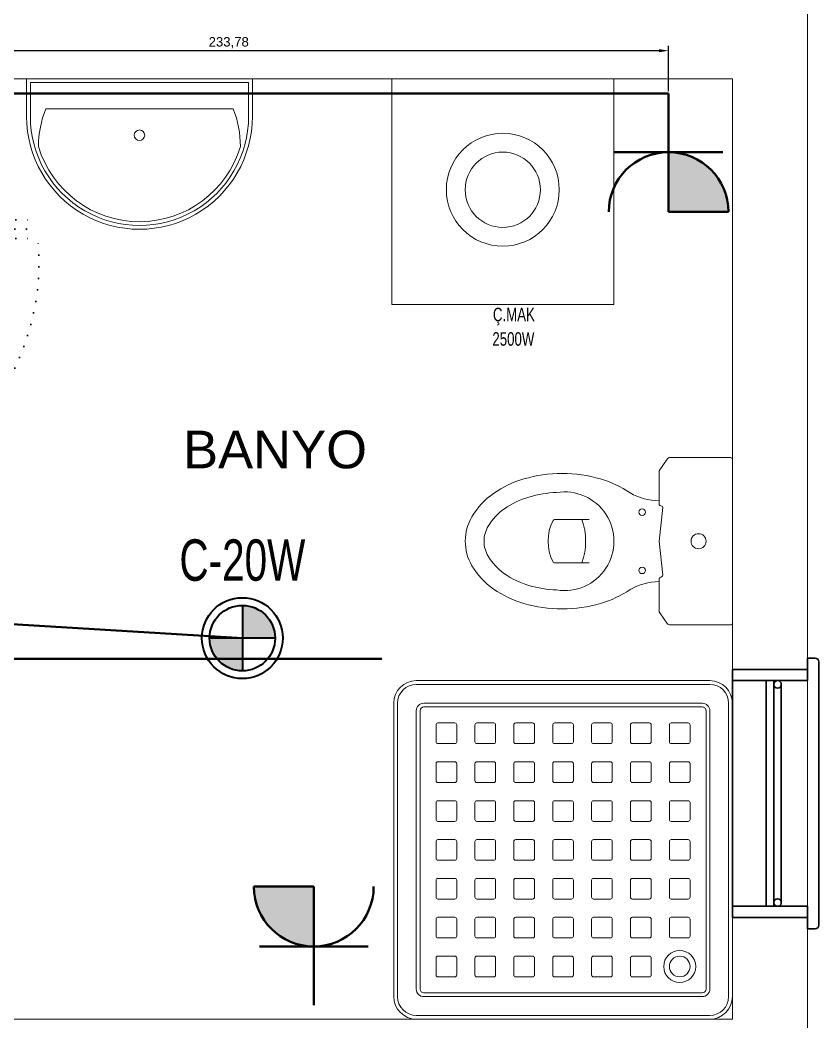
# Model space of a CAD drawing. Header units: millimetres. Extents: x -4521 to 20262, y 301 to 3092.
# Drawn here: x 2528.7 to 2741.1, y 828.7 to 1095.1 of the extents above; entities that cross this region are included whole.
import ezdxf
from ezdxf.enums import TextEntityAlignment as Align

# ---------------------------------------------------------------- set-up
doc = ezdxf.new("R2010")
doc.units = ezdxf.units.MM
for name, pattern in [('ACAD_ISO07W100', [3, 0, -3]), ('CONTINOUS', [0]), ('CONTINU', [0])]:
    doc.linetypes.add(name, pattern=pattern)
for name, color, linetype, lineweight in [('Aydınlatma', 4, 'CONTINOUS', 35), ('Aydınlatma Hattı', 1, 'Continuous', 40), ('Aydınlatma_', 3, 'Continuous', 40), ('Kapılar', 192, 'Continuous', 30), ('Mimari Plan', 70, 'Continuous', 20), ('Pencereler', 120, 'Continuous', 30), ('Priz', 6, 'CONTINOUS', 40), ('Priz Hattı', 2, 'Continuous', 40), ('Tefril Planı(Mutfak-Banyo)', 45, 'Continuous', 20), ('Yazılar(Oda Yazıları)', 4, 'Continuous', 30)]:
    doc.layers.add(name, color=color, linetype=linetype, lineweight=lineweight)
doc.styles.add('Grupcad', font='arial.ttf', dxfattribs={"width": 0.7})
doc.styles.add('Oda Yazıları', font='arial.ttf', dxfattribs={"height": 10})
doc.styles.get("Standard").update_dxf_attribs({"font": 'arial.ttf'})
doc.dimstyles.new('ISO-25', dxfattribs={"dimtxt": 2.5, "dimasz": 2.5, "dimexe": 1.25, "dimexo": 0.625, "dimtad": 1, "dimtxsty": 'Standard', "dimcen": 2.5, "dimadec": 0, "dimazin": 0, "dimtfac": 1, "dimtmove": 0, "dimatfit": 3, "dimfxl": 1, "dimarcsym": 0})

# ---------------------------------------------------------------- blocks, each defined once
blk = doc.blocks.new('pencere (küçük)')
for p, q in [((-36, 19.99999999999989), (-36, 21.99999999999989)), ((-35, 22.99999999999989), (35, 23.00000000000011)), ((36, 22.00000000000011), (36, 20.00000000000034)), ((-36, 19.99999999999989), (-33, 19.99999999999989)), ((-33, 19.99999999999989), (-30, 19.99999999999989)), ((-33, -1.13686837721616e-13), (-33, 19.99999999999989)), ((-30, 19.99999999999989), (-30, -1.13686837721616e-13)), ((36, 20.00000000000034), (30, 20.00000000000011)), ((30, 20.00000000000011), (30, 1.13686837721616e-13)), ((33, 20.00000000000011), (33, 1.13686837721616e-13)), ((-30, 10.99999999999989), (30, 10.99999999999989)), ((-29, 13.00000000000011), (29, 13.00000000000034)), ((-30, 8.999999999999886), (30, 8.999999999999886)), ((33, 1.13686837721616e-13), (-33, -1.13686837721616e-13))]:
    blk.add_line(p, q)
for centre in [(-29, 11.99999999999989), (29, 11.99999999999989)]:
    blk.add_circle(centre, 1)
for centre, start, end in [((-35, 21.99999999999989), 90, 180), ((35, 22.00000000000011), 0, 90)]:
    blk.add_arc(centre, 1, start, end)
blk = doc.blocks.new("80'lik kasalı balkon kapısı")
for p, q in [((-1.5, 75.5), (-19.49999999998545, 75.5)), ((-16.49999999998545, 75.5), (-19.49999999998545, 75.5)), ((-19.49999999998545, 75.5), (-19.49999999998545, 71)), ((1.5, 75.5), (-1.5, 75.5)), ((0, 71), (0, 72.5)), ((0, 72.5), (3, 72.5)), ((3.061479804600822, 73.00032784801442), (3.561479804600822, 73.00032784801442)), ((3.561479804600822, 73.00032784801442), (4.427505208383081, 72.50032784801442)), ((4.427505208383081, 72.50032784801442), (4.427505208383081, -1.552339792331622)), ((-19.49999999998545, 71), (0, 71)), ((-19.49999999998545, 0), (0, 0)), ((-19.49999999998545, -4.5), (-19.49999999998545, 0)), ((0, 0), (0, -1.5)), ((0, -1.5), (3, -1.5)), ((3, -1.5), (3, -3.052339792338898)), ((3.061479804600822, -2.052339792338898), (3.061479804600822, -1.427359584922669)), ((3.561479804600822, -2.052339792338898), (3.061479804600822, -2.052339792338898)), ((4.427505208383081, -1.552339792331622), (3.561479804600822, -2.052339792338898)), ((-16.49999999998545, -4.5), (-19.49999999998545, -4.5)), ((-16.49999999998545, -4.5), (-1.5, -4.5)), ((1.5, -4.5), (-1.5, -4.5)), ((1.5, -3.552339792338898), (1.5, -4.5)), ((2.5, -3.552339792338898), (1.5, -3.552339792338898)), ((3, -3.052339792338898), (2.5, -3.552339792338898))]:
    blk.add_line(p, q)
at = {"linetype": 'ACAD_ISO07W100'}
for p, q in [((4.427505208383081, 72.50032784801442), (75.42750520838308, 72.50032784801442)), ((7.427505208383081, 72.50032784801442), (7.427505208383081, 67.50032784801442)), ((72.42750520838308, 70.00032784801442), (7.427505208383081, 70.00032784801442)), ((4.427505208383081, 67.50032784801442), (75.42750520838308, 67.50032784801442))]:
    blk.add_line(p, q, dxfattribs=at)
for points in [[(-19.49999999998545, 75.5), (-19.49999999998545, 77.5), (-16.49999999998545, 77.5), (-16.49999999998545, 75.5)], [(1.5, 75.5), (1.5, 77.5), (-1.5, 77.5), (-1.5, 75.5)], [(3, 72.5), (3, 73.97742879731231), (2.5, 74.47742879731231), (1.5, 74.47742879731231), (1.5, 75.5)], [(3.061479804600822, 73.00032784801442), (3.060897681978531, 72.31527572010964), (0.06147980460082181, 72.31527572010964)], [(0.06147980460082181, 62.31527572011692), (0.06147980460082181, 72.31527572010964)], [(0.06147980460082181, 62.31527572011692), (2.061479804600822, 62.31527572011692)], [(2.061479804600822, 8.5), (2.061479804600822, 62.31527572011692)], [(0.06147980460082181, 10.5), (0.06147980460082181, 60.31527572011692)], [(0.06147980460082181, 1.500327848014422), (0.06147980460082181, 8.5)], [(0.06588575289060827, 8.5), (2.061479804600822, 8.5)], [(0.06120669367373921, -1.427359584922669), (0.06147980460082181, 1.500327848014422)], [(0.06120669367373921, -1.427359584922669), (3.061479804600822, -1.427359584922669)], [(-19.49999999998545, -4.5), (-19.49999999998545, -6.5), (-16.49999999998545, -6.5), (-16.49999999998545, -4.5)], [(1.5, -4.5), (1.5, -6.5), (-1.5, -6.5), (-1.5, -4.5)]]:
    blk.add_lwpolyline(points)
for points in [[(1.55000000000291, 74.97742879731231), (1.55000000000291, 78.97742879731231), (2.5, 78.97742879731231), (3, 78.47742879731231), (3, 75.47742879731231), (2.5, 74.97742879731231)], [(1.55000000000291, -3.977428797312314), (1.55000000000291, -7.977428797312314), (2.5, -7.977428797312314), (3, -7.477428797312314), (3, -4.477428797312314), (2.5, -3.977428797312314)]]:
    blk.add_lwpolyline(points, close=True)
blk.add_arc((10.91912915102148, 61.27050716566737), 64.80849672143934, 262.9813300023001, 5.516166233735929, dxfattribs=at)
blk = doc.blocks.new('duş teknesi2')
for points in [[(-44.99999999999272, -83.99999999999636), (-44.99999999999272, -5.999999999996362, -0.4142135623730951), (-38.99999999999272, 3.637978807091713e-12), (39.00000000000728, 3.637978807091713e-12, -0.4142135623730958), (45.00000000000728, -5.999999999996362), (45.00000000000728, -83.99999999999636, -0.4142135623730943), (39.00000000000728, -89.99999999999636), (-38.99999999999272, -89.99999999999636, -0.4142135623730951)], [(-45, -84), (-45, -6, -0.4142135623730951), (-39, 0), (39, 0, -0.4142135623730958), (45.00000000000728, -6), (45, -84, -0.4142135623730943), (39, -90), (-39, -90, -0.4142135623730951)], [(-43.99999999999272, -83.99999999999636), (-43.99999999999272, -5.999999999996362, -0.4142135623730807), (-38.99999999999272, -1), (39.00000000000728, -1, -0.4142135623730938), (44.00000000000728, -5.999999999996362), (44.00000000000728, -83.99999999999636, -0.414213562373082), (39.00000000000728, -88.99999999999636), (-38.99999999999272, -88.99999999999636, -0.4142135623730847)], [(-44, -84), (-43.99999999999272, -6, -0.4142135623730807), (-39, -1), (39, -1, -0.4142135623730938), (44, -6), (44, -84, -0.414213562373082), (39, -89), (-39, -89, -0.4142135623730847)], [(39.00000000000728, -7.999999999996362, 0.4142135623730956), (37.00000000000728, -5.999999999996362), (-36.99999999999272, -5.999999999996362, 0.4142135623730943), (-38.99999999999272, -7.999999999996362), (-38.99999999999272, -81.99999999999636, 0.414213562373096), (-36.99999999999272, -83.99999999999636), (37.00000000000728, -83.99999999999636, 0.414213562373094), (39.00000000000728, -81.99999999999636)], [(39, -8, 0.4142135623730956), (37.00000000000728, -6), (-37, -6, 0.4142135623730943), (-39, -8), (-39, -82, 0.414213562373096), (-37, -84), (37, -84, 0.414213562373094), (39, -82)], [(38.00000000000728, -7.999999999996362, 0.4142135623730951), (37.00000000000728, -6.999999999996362), (-36.99999999999272, -6.999999999996362, 0.4142135623731926), (-37.99999999999272, -7.999999999996362), (-37.99999999999272, -81.99999999999636, 0.4142135623730691), (-36.99999999999272, -82.99999999999636), (37.00000000000728, -82.99999999999636, 0.414213562373082), (38.00000000000728, -81.99999999999636)], [(38.00000000000728, -8, 0.4142135623730951), (37.00000000000728, -7), (-37, -7, 0.4142135623731926), (-38, -8), (-38, -82, 0.4142135623730691), (-37, -83), (37, -83, 0.414213562373082), (38, -82)], [(-33.74999999999272, -16.24999999999636), (-33.74999999999272, -11.74999999999636, -0.4142135623730734), (-33.24999999999272, -11.24999999999636), (-28.74999999999272, -11.24999999999636, -0.4142135623730951), (-28.24999999999272, -11.75), (-28.24999999999272, -16.24999999999636, -0.4142135623730963), (-28.74999999999272, -16.74999999999636), (-33.24999999999272, -16.74999999999636, -0.4142135623731065)], [(-33.74999999999272, -16.25), (-33.74999999999272, -11.75, -0.4142135623730734), (-33.24999999999272, -11.25), (-28.74999999999272, -11.25, -0.4142135623730951), (-28.24999999999272, -11.75), (-28.24999999999272, -16.25, -0.4142135623730963), (-28.74999999999272, -16.75), (-33.24999999999272, -16.75, -0.4142135623731065)], [(-23.41666666666424, -16.24999999999636), (-23.41666666665697, -11.74999999999636, -0.4142135623730734), (-22.91666666666424, -11.24999999999636), (-18.41666666666424, -11.24999999999636, -0.4142135623730951), (-17.91666666666424, -11.75), (-17.91666666666424, -16.24999999999636, -0.4142135623730963), (-18.41666666665697, -16.74999999999636), (-22.91666666666424, -16.74999999999636, -0.4142135623731065)], [(-23.41666666666424, -16.25), (-23.41666666666424, -11.75, -0.4142135623730734), (-22.91666666666424, -11.25), (-18.41666666666424, -11.25, -0.4142135623730951), (-17.91666666666424, -11.75), (-17.91666666666424, -16.25, -0.4142135623730963), (-18.41666666666424, -16.75), (-22.91666666666424, -16.75, -0.4142135623731065)], [(-13.08333333332848, -16.24999999999636), (-13.08333333332848, -11.74999999999636, -0.4142135623730734), (-12.58333333332848, -11.24999999999636), (-8.083333333328483, -11.24999999999636, -0.4142135623730951), (-7.583333333328483, -11.75), (-7.583333333328483, -16.24999999999636, -0.4142135623730963), (-8.083333333328483, -16.74999999999636), (-12.58333333332848, -16.74999999999636, -0.4142135623731065)], [(-13.08333333332848, -16.25), (-13.08333333332848, -11.75, -0.4142135623730734), (-12.58333333332848, -11.25), (-8.083333333328483, -11.25, -0.4142135623730951), (-7.583333333328483, -11.75), (-7.583333333328483, -16.25, -0.4142135623730963), (-8.083333333328483, -16.75), (-12.58333333332848, -16.75, -0.4142135623731065)], [(2.750000000007276, -16.24999999999636), (2.750000000007276, -11.74999999999636, 0.4142135623730734), (2.250000000007276, -11.24999999999636), (-2.249999999992724, -11.24999999999636, 0.4142135623730951), (-2.749999999992724, -11.75), (-2.749999999992724, -16.24999999999636, 0.4142135623730963), (-2.249999999992724, -16.74999999999636), (2.250000000007276, -16.74999999999636, 0.4142135623731065)], [(2.750000000007276, -16.25), (2.75, -11.75, 0.4142135623730734), (2.25, -11.25), (-2.25, -11.25, 0.4142135623730951), (-2.749999999992724, -11.75), (-2.75, -16.25, 0.4142135623730963), (-2.25, -16.75), (2.25, -16.75, 0.4142135623731065)], [(13.08333333333576, -16.24999999999636), (13.08333333333576, -11.74999999999636, 0.4142135623730734), (12.58333333333576, -11.24999999999636), (8.083333333335759, -11.24999999999636, 0.4142135623730951), (7.583333333335759, -11.75), (7.583333333335759, -16.24999999999636, 0.4142135623730963), (8.083333333335759, -16.74999999999636), (12.58333333333576, -16.74999999999636, 0.4142135623731065)], [(13.08333333333576, -16.25), (13.08333333333576, -11.75, 0.4142135623730734), (12.58333333333576, -11.25), (8.083333333335759, -11.25, 0.4142135623730951), (7.583333333335759, -11.75), (7.583333333335759, -16.25, 0.4142135623730963), (8.083333333335759, -16.75), (12.58333333333576, -16.75, 0.4142135623731065)], [(23.41666666667152, -16.24999999999636), (23.41666666667152, -11.74999999999636, 0.4142135623730734), (22.91666666667152, -11.24999999999636), (18.41666666667152, -11.24999999999636, 0.4142135623730951), (17.91666666667152, -11.75), (17.91666666667152, -16.24999999999636, 0.4142135623730963), (18.41666666667152, -16.74999999999636), (22.91666666667152, -16.74999999999636, 0.4142135623731065)], [(23.41666666667152, -16.25), (23.41666666667152, -11.75, 0.4142135623730734), (22.91666666667152, -11.25), (18.41666666667152, -11.25, 0.4142135623730951), (17.91666666667152, -11.75), (17.91666666667152, -16.25, 0.4142135623730963), (18.41666666667152, -16.75), (22.91666666667152, -16.75, 0.4142135623731065)], [(-33.74999999999272, -26.58333333333212), (-33.74999999999272, -22.08333333333212, -0.4142135623730734), (-33.24999999999272, -21.58333333333212), (-28.74999999999272, -21.58333333333212, -0.4142135623730951), (-28.24999999999272, -22.08333333333212), (-28.24999999999272, -26.58333333333212, -0.4142135623730963), (-28.74999999999272, -27.08333333333212), (-33.24999999999272, -27.08333333333212, -0.4142135623731065)], [(-33.74999999999272, -26.58333333333212), (-33.74999999999272, -22.08333333333212, -0.4142135623730734), (-33.24999999999272, -21.58333333333212), (-28.74999999999272, -21.58333333333212, -0.4142135623730951), (-28.24999999999272, -22.08333333333212), (-28.24999999999272, -26.58333333333212, -0.4142135623730963), (-28.74999999999272, -27.08333333333212), (-33.24999999999272, -27.08333333333212, -0.4142135623731065)], [(-23.41666666666424, -26.58333333333212), (-23.41666666665697, -22.08333333333212, -0.4142135623730734), (-22.91666666666424, -21.58333333333212), (-18.41666666666424, -21.58333333333212, -0.4142135623730951), (-17.91666666666424, -22.08333333333212), (-17.91666666666424, -26.58333333333212, -0.4142135623730963), (-18.41666666665697, -27.08333333333212), (-22.91666666666424, -27.08333333333212, -0.4142135623731065)], [(-23.41666666666424, -26.58333333333212), (-23.41666666666424, -22.08333333333212, -0.4142135623730734), (-22.91666666666424, -21.58333333333212), (-18.41666666666424, -21.58333333333212, -0.4142135623730951), (-17.91666666666424, -22.08333333333212), (-17.91666666666424, -26.58333333333212, -0.4142135623730963), (-18.41666666666424, -27.08333333333212), (-22.91666666666424, -27.08333333333212, -0.4142135623731065)], [(-13.08333333332848, -26.58333333333212), (-13.08333333332848, -22.08333333333212, -0.4142135623730734), (-12.58333333332848, -21.58333333333212), (-8.083333333328483, -21.58333333333212, -0.4142135623730951), (-7.583333333328483, -22.08333333333212), (-7.583333333328483, -26.58333333333212, -0.4142135623730963), (-8.083333333328483, -27.08333333333212), (-12.58333333332848, -27.08333333333212, -0.4142135623731065)], [(-13.08333333332848, -26.58333333333212), (-13.08333333332848, -22.08333333333212, -0.4142135623730734), (-12.58333333332848, -21.58333333333212), (-8.083333333328483, -21.58333333333212, -0.4142135623730951), (-7.583333333328483, -22.08333333333212), (-7.583333333328483, -26.58333333333212, -0.4142135623730963), (-8.083333333328483, -27.08333333333212), (-12.58333333332848, -27.08333333333212, -0.4142135623731065)], [(2.750000000007276, -26.58333333333212), (2.750000000007276, -22.08333333333212, 0.4142135623730734), (2.250000000007276, -21.58333333333212), (-2.249999999992724, -21.58333333333212, 0.4142135623730951), (-2.749999999992724, -22.08333333333212), (-2.749999999992724, -26.58333333333212, 0.4142135623730963), (-2.249999999992724, -27.08333333333212), (2.250000000007276, -27.08333333333212, 0.4142135623731065)], [(2.750000000007276, -26.58333333333212), (2.75, -22.08333333333212, 0.4142135623730734), (2.25, -21.58333333333212), (-2.25, -21.58333333333212, 0.4142135623730951), (-2.749999999992724, -22.08333333333212), (-2.75, -26.58333333333212, 0.4142135623730963), (-2.25, -27.08333333333212), (2.25, -27.08333333333212, 0.4142135623731065)], [(13.08333333333576, -26.58333333333212), (13.08333333333576, -22.08333333333212, 0.4142135623730734), (12.58333333333576, -21.58333333333212), (8.083333333335759, -21.58333333333212, 0.4142135623730951), (7.583333333335759, -22.08333333333212), (7.583333333335759, -26.58333333333212, 0.4142135623730963), (8.083333333335759, -27.08333333333212), (12.58333333333576, -27.08333333333212, 0.4142135623731065)], [(13.08333333333576, -26.58333333333212), (13.08333333333576, -22.08333333333212, 0.4142135623730734), (12.58333333333576, -21.58333333333212), (8.083333333335759, -21.58333333333212, 0.4142135623730951), (7.583333333335759, -22.08333333333212), (7.583333333335759, -26.58333333333212, 0.4142135623730963), (8.083333333335759, -27.08333333333212), (12.58333333333576, -27.08333333333212, 0.4142135623731065)], [(23.41666666667152, -26.58333333333212), (23.41666666667152, -22.08333333333212, 0.4142135623730734), (22.91666666667152, -21.58333333333212), (18.41666666667152, -21.58333333333212, 0.4142135623730951), (17.91666666667152, -22.08333333333212), (17.91666666667152, -26.58333333333212, 0.4142135623730963), (18.41666666667152, -27.08333333333212), (22.91666666667152, -27.08333333333212, 0.4142135623731065)], [(23.41666666667152, -26.58333333333212), (23.41666666667152, -22.08333333333212, 0.4142135623730734), (22.91666666667152, -21.58333333333212), (18.41666666667152, -21.58333333333212, 0.4142135623730951), (17.91666666667152, -22.08333333333212), (17.91666666667152, -26.58333333333212, 0.4142135623730963), (18.41666666667152, -27.08333333333212), (22.91666666667152, -27.08333333333212, 0.4142135623731065)], [(33.75, -26.58333333333212), (33.75, -22.08333333333212, 0.4142135623730734), (33.25, -21.58333333333212), (28.75000000000728, -21.58333333333212, 0.4142135623730951), (28.25000000000728, -22.08333333333212), (28.25, -26.58333333333212, 0.4142135623730963), (28.75000000000728, -27.08333333333212), (33.25000000000728, -27.08333333333212, 0.4142135623731065)], [(33.75, -26.58333333333212), (33.75, -22.08333333333212, 0.4142135623730734), (33.25, -21.58333333333212), (28.75, -21.58333333333212, 0.4142135623730951), (28.25, -22.08333333333212), (28.25, -26.58333333333212, 0.4142135623730963), (28.75, -27.08333333333212), (33.25, -27.08333333333212, 0.4142135623731065)], [(-33.74999999999272, -36.91666666666424), (-33.74999999999272, -32.41666666666424, -0.4142135623730734), (-33.24999999999272, -31.91666666666424), (-28.74999999999272, -31.91666666666424, -0.4142135623730951), (-28.24999999999272, -32.41666666666424), (-28.24999999999272, -36.91666666666424, -0.4142135623730963), (-28.74999999999272, -37.41666666666424), (-33.24999999999272, -37.41666666666424, -0.4142135623731065)], [(-33.74999999999272, -36.91666666666788), (-33.74999999999272, -32.41666666666788, -0.4142135623730734), (-33.24999999999272, -31.91666666666788), (-28.74999999999272, -31.91666666666788, -0.4142135623730951), (-28.24999999999272, -32.41666666666788), (-28.24999999999272, -36.91666666666788, -0.4142135623730963), (-28.74999999999272, -37.41666666666788), (-33.24999999999272, -37.41666666666788, -0.4142135623731065)], [(-23.41666666666424, -36.91666666666424), (-23.41666666666424, -32.41666666666424, -0.4142135623730734), (-22.91666666666424, -31.91666666666424), (-18.41666666666424, -31.91666666666424, -0.4142135623730951), (-17.91666666666424, -32.41666666666424), (-17.91666666666424, -36.91666666666424, -0.4142135623730963), (-18.41666666665697, -37.41666666666424), (-22.91666666666424, -37.41666666666424, -0.4142135623731065)], [(-23.41666666666424, -36.91666666666788), (-23.41666666666424, -32.41666666666788, -0.4142135623730734), (-22.91666666666424, -31.91666666666788), (-18.41666666666424, -31.91666666666788, -0.4142135623730951), (-17.91666666666424, -32.41666666666788), (-17.91666666666424, -36.91666666666788, -0.4142135623730963), (-18.41666666666424, -37.41666666666788), (-22.91666666666424, -37.41666666666788, -0.4142135623731065)], [(-13.08333333332848, -36.91666666666424), (-13.08333333332848, -32.41666666666424, -0.4142135623730734), (-12.58333333332848, -31.91666666666424), (-8.083333333328483, -31.91666666666424, -0.4142135623730951), (-7.583333333328483, -32.41666666666424), (-7.583333333328483, -36.91666666666424, -0.4142135623730963), (-8.083333333328483, -37.41666666666424), (-12.58333333332848, -37.41666666666424, -0.4142135623731065)], [(-13.08333333332848, -36.91666666666788), (-13.08333333332848, -32.41666666666788, -0.4142135623730734), (-12.58333333332848, -31.91666666666788), (-8.083333333328483, -31.91666666666788, -0.4142135623730951), (-7.583333333328483, -32.41666666666788), (-7.583333333328483, -36.91666666666788, -0.4142135623730963), (-8.083333333328483, -37.41666666666788), (-12.58333333332848, -37.41666666666788, -0.4142135623731065)], [(2.750000000007276, -36.91666666666424), (2.750000000007276, -32.41666666666424, 0.4142135623730734), (2.250000000007276, -31.91666666666424), (-2.249999999992724, -31.91666666666424, 0.4142135623730951), (-2.749999999992724, -32.41666666666424), (-2.749999999992724, -36.91666666666424, 0.4142135623730963), (-2.249999999992724, -37.41666666666424), (2.250000000007276, -37.41666666666424, 0.4142135623731065)], [(2.750000000007276, -36.91666666666788), (2.75, -32.41666666666788, 0.4142135623730734), (2.25, -31.91666666666788), (-2.25, -31.91666666666788, 0.4142135623730951), (-2.749999999992724, -32.41666666666788), (-2.75, -36.91666666666788, 0.4142135623730963), (-2.25, -37.41666666666788), (2.25, -37.41666666666788, 0.4142135623731065)], [(13.08333333333576, -36.91666666666424), (13.08333333333576, -32.41666666666424, 0.4142135623730734), (12.58333333333576, -31.91666666666424), (8.083333333335759, -31.91666666666424, 0.4142135623730951), (7.583333333335759, -32.41666666666424), (7.583333333335759, -36.91666666666424, 0.4142135623730963), (8.083333333335759, -37.41666666666424), (12.58333333333576, -37.41666666666424, 0.4142135623731065)], [(13.08333333333576, -36.91666666666788), (13.08333333333576, -32.41666666666788, 0.4142135623730734), (12.58333333333576, -31.91666666666788), (8.083333333335759, -31.91666666666788, 0.4142135623730951), (7.583333333335759, -32.41666666666788), (7.583333333335759, -36.91666666666788, 0.4142135623730963), (8.083333333335759, -37.41666666666788), (12.58333333333576, -37.41666666666788, 0.4142135623731065)], [(23.41666666667152, -36.91666666666424), (23.41666666667152, -32.41666666666424, 0.4142135623730734), (22.91666666667152, -31.91666666666424), (18.41666666667152, -31.91666666666424, 0.4142135623730951), (17.91666666667152, -32.41666666666424), (17.91666666667152, -36.91666666666424, 0.4142135623730963), (18.41666666667152, -37.41666666666424), (22.91666666667152, -37.41666666666424, 0.4142135623731065)], [(23.41666666667152, -36.91666666666788), (23.41666666667152, -32.41666666666788, 0.4142135623730734), (22.91666666667152, -31.91666666666788), (18.41666666667152, -31.91666666666788, 0.4142135623730951), (17.91666666667152, -32.41666666666788), (17.91666666667152, -36.91666666666788, 0.4142135623730963), (18.41666666667152, -37.41666666666788), (22.91666666667152, -37.41666666666788, 0.4142135623731065)], [(33.75000000000728, -36.91666666666424), (33.75, -32.41666666666424, 0.4142135623730734), (33.25, -31.91666666666424), (28.75000000000728, -31.91666666666424, 0.4142135623730951), (28.25000000000728, -32.41666666666424), (28.25, -36.91666666666424, 0.4142135623730963), (28.75000000000728, -37.41666666666424), (33.25000000000728, -37.41666666666424, 0.4142135623731065)], [(33.75, -36.91666666666788), (33.75, -32.41666666666788, 0.4142135623730734), (33.25, -31.91666666666788), (28.75, -31.91666666666788, 0.4142135623730951), (28.25, -32.41666666666788), (28.25, -36.91666666666788, 0.4142135623730963), (28.75, -37.41666666666788), (33.25, -37.41666666666788, 0.4142135623731065)], [(-33.74999999999272, -47.24999999999636), (-33.74999999999272, -42.74999999999636, -0.4142135623730734), (-33.24999999999272, -42.24999999999636), (-28.74999999999272, -42.24999999999636, -0.4142135623730951), (-28.24999999999272, -42.74999999999636), (-28.24999999999272, -47.24999999999636, -0.4142135623730963), (-28.74999999999272, -47.74999999999636), (-33.24999999999272, -47.74999999999636, -0.4142135623731065)], [(-33.74999999999272, -47.25), (-33.74999999999272, -42.75, -0.4142135623730734), (-33.24999999999272, -42.25), (-28.74999999999272, -42.25, -0.4142135623730951), (-28.24999999999272, -42.75), (-28.24999999999272, -47.25, -0.4142135623730963), (-28.74999999999272, -47.75), (-33.24999999999272, -47.75, -0.4142135623731065)], [(-23.41666666666424, -47.24999999999636), (-23.41666666666424, -42.74999999999636, -0.4142135623730734), (-22.91666666666424, -42.24999999999636), (-18.41666666666424, -42.24999999999636, -0.4142135623730951), (-17.91666666666424, -42.74999999999636), (-17.91666666666424, -47.24999999999636, -0.4142135623730963), (-18.41666666665697, -47.74999999999636), (-22.91666666666424, -47.74999999999636, -0.4142135623731065)], [(-23.41666666666424, -47.25), (-23.41666666666424, -42.75, -0.4142135623730734), (-22.91666666666424, -42.25), (-18.41666666666424, -42.25, -0.4142135623730951), (-17.91666666666424, -42.75), (-17.91666666666424, -47.25, -0.4142135623730963), (-18.41666666666424, -47.75), (-22.91666666666424, -47.75, -0.4142135623731065)], [(-13.08333333332848, -47.24999999999636), (-13.08333333332848, -42.74999999999636, -0.4142135623730734), (-12.58333333332848, -42.24999999999636), (-8.083333333328483, -42.24999999999636, -0.4142135623730951), (-7.583333333328483, -42.74999999999636), (-7.583333333328483, -47.24999999999636, -0.4142135623730963), (-8.083333333328483, -47.74999999999636), (-12.58333333332848, -47.74999999999636, -0.4142135623731065)], [(-13.08333333332848, -47.25), (-13.08333333332848, -42.75, -0.4142135623730734), (-12.58333333332848, -42.25), (-8.083333333328483, -42.25, -0.4142135623730951), (-7.583333333328483, -42.75), (-7.583333333328483, -47.25, -0.4142135623730963), (-8.083333333328483, -47.75), (-12.58333333332848, -47.75, -0.4142135623731065)], [(2.750000000007276, -47.24999999999636), (2.750000000007276, -42.74999999999636, 0.4142135623730734), (2.250000000007276, -42.24999999999636), (-2.249999999992724, -42.24999999999636, 0.4142135623730951), (-2.749999999992724, -42.74999999999636), (-2.749999999992724, -47.24999999999636, 0.4142135623730963), (-2.249999999992724, -47.74999999999636), (2.250000000007276, -47.74999999999636, 0.4142135623731065)], [(2.750000000007276, -47.25), (2.75, -42.75, 0.4142135623730734), (2.25, -42.25), (-2.25, -42.25, 0.4142135623730951), (-2.749999999992724, -42.75), (-2.75, -47.25, 0.4142135623730963), (-2.25, -47.75), (2.25, -47.75, 0.4142135623731065)], [(13.08333333333576, -47.24999999999636), (13.08333333333576, -42.74999999999636, 0.4142135623730734), (12.58333333333576, -42.24999999999636), (8.083333333335759, -42.24999999999636, 0.4142135623730951), (7.583333333335759, -42.74999999999636), (7.583333333335759, -47.24999999999636, 0.4142135623730963), (8.083333333335759, -47.74999999999636), (12.58333333333576, -47.74999999999636, 0.4142135623731065)], [(13.08333333333576, -47.25), (13.08333333333576, -42.75, 0.4142135623730734), (12.58333333333576, -42.25), (8.083333333335759, -42.25, 0.4142135623730951), (7.583333333335759, -42.75), (7.583333333335759, -47.25, 0.4142135623730963), (8.083333333335759, -47.75), (12.58333333333576, -47.75, 0.4142135623731065)], [(23.41666666667152, -47.24999999999636), (23.41666666667152, -42.74999999999636, 0.4142135623730734), (22.91666666667152, -42.24999999999636), (18.41666666667152, -42.24999999999636, 0.4142135623730951), (17.91666666667152, -42.74999999999636), (17.91666666667152, -47.24999999999636, 0.4142135623730963), (18.41666666667152, -47.74999999999636), (22.91666666667152, -47.74999999999636, 0.4142135623731065)], [(23.41666666667152, -47.25), (23.41666666667152, -42.75, 0.4142135623730734), (22.91666666667152, -42.25), (18.41666666667152, -42.25, 0.4142135623730951), (17.91666666667152, -42.75), (17.91666666667152, -47.25, 0.4142135623730963), (18.41666666667152, -47.75), (22.91666666667152, -47.75, 0.4142135623731065)], [(33.75000000000728, -47.24999999999636), (33.75, -42.74999999999636, 0.4142135623730734), (33.25, -42.24999999999636), (28.75000000000728, -42.24999999999636, 0.4142135623730951), (28.25000000000728, -42.74999999999636), (28.25, -47.24999999999636, 0.4142135623730963), (28.75000000000728, -47.74999999999636), (33.25000000000728, -47.74999999999636, 0.4142135623731065)], [(33.75, -47.25), (33.75, -42.75, 0.4142135623730734), (33.25, -42.25), (28.75, -42.25, 0.4142135623730951), (28.25, -42.75), (28.25, -47.25, 0.4142135623730963), (28.75, -47.75), (33.25, -47.75, 0.4142135623731065)], [(-33.74999999999272, -57.58333333333212), (-33.74999999999272, -53.08333333333212, -0.4142135623730734), (-33.24999999999272, -52.58333333333212), (-28.74999999999272, -52.58333333333212, -0.4142135623730951), (-28.24999999999272, -53.08333333333212), (-28.24999999999272, -57.58333333333212, -0.4142135623730963), (-28.74999999999272, -58.08333333333212), (-33.24999999999272, -58.08333333333212, -0.4142135623731065)], [(-33.74999999999272, -57.58333333333212), (-33.74999999999272, -53.08333333333212, -0.4142135623730734), (-33.24999999999272, -52.58333333333212), (-28.74999999999272, -52.58333333333212, -0.4142135623730951), (-28.24999999999272, -53.08333333333212), (-28.24999999999272, -57.58333333333212, -0.4142135623730963), (-28.74999999999272, -58.08333333333212), (-33.24999999999272, -58.08333333333212, -0.4142135623731065)], [(-23.41666666666424, -57.58333333333212), (-23.41666666666424, -53.08333333333212, -0.4142135623730734), (-22.91666666666424, -52.58333333333212), (-18.41666666666424, -52.58333333333212, -0.4142135623730951), (-17.91666666666424, -53.08333333333212), (-17.91666666666424, -57.58333333333212, -0.4142135623730963), (-18.41666666665697, -58.08333333333212), (-22.91666666666424, -58.08333333333212, -0.4142135623731065)], [(-23.41666666666424, -57.58333333333212), (-23.41666666666424, -53.08333333333212, -0.4142135623730734), (-22.91666666666424, -52.58333333333212), (-18.41666666666424, -52.58333333333212, -0.4142135623730951), (-17.91666666666424, -53.08333333333212), (-17.91666666666424, -57.58333333333212, -0.4142135623730963), (-18.41666666666424, -58.08333333333212), (-22.91666666666424, -58.08333333333212, -0.4142135623731065)], [(-13.08333333332848, -57.58333333333212), (-13.08333333332848, -53.08333333333212, -0.4142135623730734), (-12.58333333332848, -52.58333333333212), (-8.083333333328483, -52.58333333333212, -0.4142135623730951), (-7.583333333328483, -53.08333333333212), (-7.583333333328483, -57.58333333333212, -0.4142135623730963), (-8.083333333328483, -58.08333333333212), (-12.58333333332848, -58.08333333333212, -0.4142135623731065)], [(-13.08333333332848, -57.58333333333212), (-13.08333333332848, -53.08333333333212, -0.4142135623730734), (-12.58333333332848, -52.58333333333212), (-8.083333333328483, -52.58333333333212, -0.4142135623730951), (-7.583333333328483, -53.08333333333212), (-7.583333333328483, -57.58333333333212, -0.4142135623730963), (-8.083333333328483, -58.08333333333212), (-12.58333333332848, -58.08333333333212, -0.4142135623731065)], [(2.750000000007276, -53.08333333333212), (2.750000000007276, -57.58333333333212, -0.4142135623730734), (2.250000000007276, -58.08333333333212), (-2.249999999992724, -58.08333333333212, -0.4142135623730951), (-2.749999999992724, -57.58333333333212), (-2.749999999992724, -53.08333333333212, -0.4142135623730963), (-2.249999999992724, -52.58333333333212), (2.250000000007276, -52.58333333333212, -0.4142135623731065)], [(2.750000000007276, -53.08333333333212), (2.75, -57.58333333333212, -0.4142135623730734), (2.25, -58.08333333333212), (-2.25, -58.08333333333212, -0.4142135623730951), (-2.749999999992724, -57.58333333333212), (-2.75, -53.08333333333212, -0.4142135623730963), (-2.25, -52.58333333333212), (2.25, -52.58333333333212, -0.4142135623731065)], [(13.08333333333576, -57.58333333333212), (13.08333333333576, -53.08333333333212, 0.4142135623730734), (12.58333333333576, -52.58333333333212), (8.083333333335759, -52.58333333333212, 0.4142135623730951), (7.583333333335759, -53.08333333333212), (7.583333333335759, -57.58333333333212, 0.4142135623730963), (8.083333333335759, -58.08333333333212), (12.58333333333576, -58.08333333333212, 0.4142135623731065)], [(13.08333333333576, -57.58333333333212), (13.08333333333576, -53.08333333333212, 0.4142135623730734), (12.58333333333576, -52.58333333333212), (8.083333333335759, -52.58333333333212, 0.4142135623730951), (7.583333333335759, -53.08333333333212), (7.583333333335759, -57.58333333333212, 0.4142135623730963), (8.083333333335759, -58.08333333333212), (12.58333333333576, -58.08333333333212, 0.4142135623731065)], [(23.41666666667152, -57.58333333333212), (23.41666666667152, -53.08333333333212, 0.4142135623730734), (22.91666666667152, -52.58333333333212), (18.41666666667152, -52.58333333333212, 0.4142135623730951), (17.91666666667152, -53.08333333333212), (17.91666666667152, -57.58333333333212, 0.4142135623730963), (18.41666666667152, -58.08333333333212), (22.91666666667152, -58.08333333333212, 0.4142135623731065)], [(23.41666666667152, -57.58333333333212), (23.41666666667152, -53.08333333333212, 0.4142135623730734), (22.91666666667152, -52.58333333333212), (18.41666666667152, -52.58333333333212, 0.4142135623730951), (17.91666666667152, -53.08333333333212), (17.91666666667152, -57.58333333333212, 0.4142135623730963), (18.41666666667152, -58.08333333333212), (22.91666666667152, -58.08333333333212, 0.4142135623731065)], [(33.75000000000728, -57.58333333333212), (33.75, -53.08333333333212, 0.4142135623730734), (33.25, -52.58333333333212), (28.75000000000728, -52.58333333333212, 0.4142135623730951), (28.25000000000728, -53.08333333333212), (28.25, -57.58333333333212, 0.4142135623730963), (28.75000000000728, -58.08333333333212), (33.25000000000728, -58.08333333333212, 0.4142135623731065)], [(33.75, -57.58333333333212), (33.75, -53.08333333333212, 0.4142135623730734), (33.25, -52.58333333333212), (28.75, -52.58333333333212, 0.4142135623730951), (28.25, -53.08333333333212), (28.25, -57.58333333333212, 0.4142135623730963), (28.75, -58.08333333333212), (33.25, -58.08333333333212, 0.4142135623731065)], [(-33.74999999999272, -67.91666666666424), (-33.74999999999272, -63.41666666666424, -0.4142135623730734), (-33.24999999999272, -62.91666666666424), (-28.74999999999272, -62.91666666666424, -0.4142135623730951), (-28.24999999999272, -63.41666666666424), (-28.24999999999272, -67.91666666666424, -0.4142135623730963), (-28.74999999999272, -68.41666666666424), (-33.24999999999272, -68.41666666666424, -0.4142135623731065)], [(-33.74999999999272, -67.91666666666788), (-33.74999999999272, -63.41666666666788, -0.4142135623730734), (-33.24999999999272, -62.91666666666788), (-28.74999999999272, -62.91666666666788, -0.4142135623730951), (-28.24999999999272, -63.41666666666788), (-28.24999999999272, -67.91666666666788, -0.4142135623730963), (-28.74999999999272, -68.41666666666788), (-33.24999999999272, -68.41666666666788, -0.4142135623731065)], [(-23.41666666666424, -67.91666666666424), (-23.41666666666424, -63.41666666666424, -0.4142135623730734), (-22.91666666666424, -62.91666666666424), (-18.41666666666424, -62.91666666666424, -0.4142135623730951), (-17.91666666666424, -63.41666666666424), (-17.91666666666424, -67.91666666666424, -0.4142135623730963), (-18.41666666665697, -68.41666666666424), (-22.91666666666424, -68.41666666666424, -0.4142135623731065)], [(-23.41666666666424, -67.91666666666788), (-23.41666666666424, -63.41666666666788, -0.4142135623730734), (-22.91666666666424, -62.91666666666788), (-18.41666666666424, -62.91666666666788, -0.4142135623730951), (-17.91666666666424, -63.41666666666788), (-17.91666666666424, -67.91666666666788, -0.4142135623730963), (-18.41666666666424, -68.41666666666788), (-22.91666666666424, -68.41666666666788, -0.4142135623731065)], [(-13.08333333332848, -67.91666666666424), (-13.08333333332848, -63.41666666666424, -0.4142135623730734), (-12.58333333332848, -62.91666666666424), (-8.083333333328483, -62.91666666666424, -0.4142135623730951), (-7.583333333328483, -63.41666666666424), (-7.583333333328483, -67.91666666666424, -0.4142135623730963), (-8.083333333328483, -68.41666666666424), (-12.58333333332848, -68.41666666666424, -0.4142135623731065)], [(-13.08333333332848, -67.91666666666788), (-13.08333333332848, -63.41666666666788, -0.4142135623730734), (-12.58333333332848, -62.91666666666788), (-8.083333333328483, -62.91666666666788, -0.4142135623730951), (-7.583333333328483, -63.41666666666788), (-7.583333333328483, -67.91666666666788, -0.4142135623730963), (-8.083333333328483, -68.41666666666788), (-12.58333333332848, -68.41666666666788, -0.4142135623731065)], [(2.750000000007276, -63.41666666666424), (2.750000000007276, -67.91666666666424, -0.4142135623730734), (2.250000000007276, -68.41666666666424), (-2.249999999992724, -68.41666666666424, -0.4142135623730951), (-2.749999999992724, -67.91666666666424), (-2.749999999992724, -63.41666666666424, -0.4142135623730963), (-2.249999999992724, -62.91666666666424), (2.250000000007276, -62.91666666666424, -0.4142135623731065)], [(2.750000000007276, -63.41666666666788), (2.75, -67.91666666666788, -0.4142135623730734), (2.25, -68.41666666666788), (-2.25, -68.41666666666788, -0.4142135623730951), (-2.749999999992724, -67.91666666666788), (-2.75, -63.41666666666788, -0.4142135623730963), (-2.25, -62.91666666666788), (2.25, -62.91666666666788, -0.4142135623731065)], [(13.08333333333576, -67.91666666666424), (13.08333333333576, -63.41666666666424, 0.4142135623730734), (12.58333333333576, -62.91666666666424), (8.083333333335759, -62.91666666666424, 0.4142135623730951), (7.583333333335759, -63.41666666666424), (7.583333333335759, -67.91666666666424, 0.4142135623730963), (8.083333333335759, -68.41666666666424), (12.58333333333576, -68.41666666666424, 0.4142135623731065)], [(13.08333333333576, -67.91666666666788), (13.08333333333576, -63.41666666666788, 0.4142135623730734), (12.58333333333576, -62.91666666666788), (8.083333333335759, -62.91666666666788, 0.4142135623730951), (7.583333333335759, -63.41666666666788), (7.583333333335759, -67.91666666666788, 0.4142135623730963), (8.083333333335759, -68.41666666666788), (12.58333333333576, -68.41666666666788, 0.4142135623731065)], [(23.41666666667152, -67.91666666666424), (23.41666666667152, -63.41666666666424, 0.4142135623730734), (22.91666666667152, -62.91666666666424), (18.41666666667152, -62.91666666666424, 0.4142135623730951), (17.91666666667152, -63.41666666666424), (17.91666666667152, -67.91666666666424, 0.4142135623730963), (18.41666666667152, -68.41666666666424), (22.91666666667152, -68.41666666666424, 0.4142135623731065)], [(23.41666666667152, -67.91666666666788), (23.41666666667152, -63.41666666666788, 0.4142135623730734), (22.91666666667152, -62.91666666666788), (18.41666666667152, -62.91666666666788, 0.4142135623730951), (17.91666666667152, -63.41666666666788), (17.91666666667152, -67.91666666666788, 0.4142135623730963), (18.41666666667152, -68.41666666666788), (22.91666666667152, -68.41666666666788, 0.4142135623731065)], [(33.75000000000728, -67.91666666666424), (33.75, -63.41666666666424, 0.4142135623730734), (33.25, -62.91666666666424), (28.75000000000728, -62.91666666666424, 0.4142135623730951), (28.25000000000728, -63.41666666666424), (28.25, -67.91666666666424, 0.4142135623730963), (28.75000000000728, -68.41666666666424), (33.25000000000728, -68.41666666666424, 0.4142135623731065)], [(33.75, -67.91666666666788), (33.75, -63.41666666666788, 0.4142135623730734), (33.25, -62.91666666666788), (28.75, -62.91666666666788, 0.4142135623730951), (28.25, -63.41666666666788), (28.25, -67.91666666666788, 0.4142135623730963), (28.75, -68.41666666666788), (33.25, -68.41666666666788, 0.4142135623731065)], [(-33.74999999999272, -78.24999999999636), (-33.74999999999272, -73.74999999999636, -0.4142135623730734), (-33.24999999999272, -73.24999999999636), (-28.74999999999272, -73.24999999999636, -0.4142135623730951), (-28.24999999999272, -73.74999999999636), (-28.24999999999272, -78.24999999999636, -0.4142135623730963), (-28.74999999999272, -78.74999999999636), (-33.24999999999272, -78.74999999999636, -0.4142135623731065)], [(-33.74999999999272, -78.25), (-33.74999999999272, -73.75, -0.4142135623730734), (-33.24999999999272, -73.25), (-28.74999999999272, -73.25, -0.4142135623730951), (-28.24999999999272, -73.75), (-28.24999999999272, -78.25, -0.4142135623730963), (-28.74999999999272, -78.75), (-33.24999999999272, -78.75, -0.4142135623731065)], [(-23.41666666666424, -78.24999999999636), (-23.41666666666424, -73.74999999999636, -0.4142135623730734), (-22.91666666666424, -73.24999999999636), (-18.41666666666424, -73.24999999999636, -0.4142135623730951), (-17.91666666666424, -73.74999999999636), (-17.91666666666424, -78.24999999999636, -0.4142135623730963), (-18.41666666665697, -78.74999999999636), (-22.91666666666424, -78.74999999999636, -0.4142135623731065)], [(-23.41666666666424, -78.25), (-23.41666666666424, -73.75, -0.4142135623730734), (-22.91666666666424, -73.25), (-18.41666666666424, -73.25, -0.4142135623730951), (-17.91666666666424, -73.75), (-17.91666666666424, -78.25, -0.4142135623730963), (-18.41666666666424, -78.75), (-22.91666666666424, -78.75, -0.4142135623731065)], [(-13.08333333332848, -78.24999999999636), (-13.08333333332848, -73.74999999999636, -0.4142135623730734), (-12.58333333332848, -73.24999999999636), (-8.083333333328483, -73.24999999999636, -0.4142135623730951), (-7.583333333328483, -73.74999999999636), (-7.583333333328483, -78.24999999999636, -0.4142135623730963), (-8.083333333328483, -78.74999999999636), (-12.58333333332848, -78.74999999999636, -0.4142135623731065)], [(-13.08333333332848, -78.25), (-13.08333333332848, -73.75, -0.4142135623730734), (-12.58333333332848, -73.25), (-8.083333333328483, -73.25, -0.4142135623730951), (-7.583333333328483, -73.75), (-7.583333333328483, -78.25, -0.4142135623730963), (-8.083333333328483, -78.75), (-12.58333333332848, -78.75, -0.4142135623731065)], [(2.750000000007276, -73.74999999999636), (2.750000000007276, -78.24999999999636, -0.4142135623730734), (2.250000000007276, -78.74999999999636), (-2.249999999992724, -78.74999999999636, -0.4142135623730951), (-2.749999999992724, -78.24999999999636), (-2.749999999992724, -73.74999999999636, -0.4142135623730963), (-2.249999999992724, -73.24999999999636), (2.250000000007276, -73.24999999999636, -0.4142135623731065)], [(2.750000000007276, -73.75), (2.75, -78.25, -0.4142135623730734), (2.25, -78.75), (-2.25, -78.75, -0.4142135623730951), (-2.749999999992724, -78.25), (-2.75, -73.75, -0.4142135623730963), (-2.25, -73.25), (2.25, -73.25, -0.4142135623731065)], [(13.08333333333576, -78.24999999999636), (13.08333333333576, -73.74999999999636, 0.4142135623730734), (12.58333333333576, -73.24999999999636), (8.083333333335759, -73.24999999999636, 0.4142135623730951), (7.583333333335759, -73.74999999999636), (7.583333333335759, -78.24999999999636, 0.4142135623730963), (8.083333333335759, -78.74999999999636), (12.58333333333576, -78.74999999999636, 0.4142135623731065)], [(13.08333333333576, -78.25), (13.08333333333576, -73.75, 0.4142135623730734), (12.58333333333576, -73.25), (8.083333333335759, -73.25, 0.4142135623730951), (7.583333333335759, -73.75), (7.583333333335759, -78.25, 0.4142135623730963), (8.083333333335759, -78.75), (12.58333333333576, -78.75, 0.4142135623731065)], [(23.41666666667152, -78.24999999999636), (23.41666666667152, -73.74999999999636, 0.4142135623730734), (22.91666666667152, -73.24999999999636), (18.41666666667152, -73.24999999999636, 0.4142135623730951), (17.91666666667152, -73.74999999999636), (17.91666666667152, -78.24999999999636, 0.4142135623730963), (18.41666666667152, -78.74999999999636), (22.91666666667152, -78.74999999999636, 0.4142135623731065)], [(23.41666666667152, -78.25), (23.41666666667152, -73.75, 0.4142135623730734), (22.91666666667152, -73.25), (18.41666666667152, -73.25, 0.4142135623730951), (17.91666666667152, -73.75), (17.91666666667152, -78.25, 0.4142135623730963), (18.41666666667152, -78.75), (22.91666666667152, -78.75, 0.4142135623731065)], [(33.75000000000728, -78.24999999999636), (33.75, -73.74999999999636, 0.4142135623730734), (33.25, -73.24999999999636), (28.75000000000728, -73.24999999999636, 0.4142135623730951), (28.25000000000728, -73.74999999999636), (28.25, -78.24999999999636, 0.4142135623730963), (28.75000000000728, -78.74999999999636), (33.25000000000728, -78.74999999999636, 0.4142135623731065)], [(33.75, -78.25), (33.75, -73.75, 0.4142135623730734), (33.25, -73.25), (28.75, -73.25, 0.4142135623730951), (28.25, -73.75), (28.25, -78.25, 0.4142135623730963), (28.75, -78.75), (33.25, -78.75, 0.4142135623731065)]]:
    blk.add_lwpolyline(points, format="xyb", close=True)
for radius in [4.25, 4.25, 2.75, 2.75]:
    blk.add_circle((31.00000000000728, -14), radius)
blk = doc.blocks.new('klozet')
for p, q in [((0, -21.75), (0, 21.75)), ((0.5, 22.25), (16.48538210470724, 22.25)), ((19.31373347120825, 19.01077314031136), (17.29911557591549, 21.8312381937194)), ((19.5, 10.04186357041181), (19.5, 18.42953494659196)), ((19.5, 0), (18.52849050439545, 8.986462834353006)), ((18.73159798626875, 9.378941534316255), (19.29457533714594, 9.692377607640083)), ((38.07349158432771, 5.75), (47.26277771629248, 5.75)), ((19.5, 0), (18.53297753218067, -8.944957827307007)), ((38.07349158432771, -5.75), (47.26277771629248, -5.75)), ((18.78607408938842, -9.360904734465294), (19.24458626181149, -9.538659982552417)), ((19.5, -18.42953494659014), (19.5, -9.911614152517359)), ((19.31373347120825, -19.01077314030954), (17.29911557591549, -21.8312381937194)), ((0.5, -22.25), (16.48538210470724, -22.25))]:
    blk.add_line(p, q)
for centre, radius, start, end in [((0.5, 21.75), 0.5, 90, 180), ((16.48538210470724, 21.25), 1.000000000000016, 35.53767779127169, 90), ((18.5, 18.42953494659196), 0.9999999999999091, 0, 35.53767779127169), ((42.58552301930467, -9.507950596838782), 27.12996735663047, 106.1482328255636, 124.5939499420964), ((45.25, -18.71016581535878), 36.71016581535932, 90, 106.1482328255636), ((45.25, -18.71016581535878), 36.71016581535896, 73.85176717443639, 90), ((47.91447698069533, -9.507950596838782), 27.12996735662963, 55.04533036973555, 73.85176717443639), ((19.41150174778886, 26.33407894538868), 15.5843302235523, 270.3253655137951, 299.9093289934803), ((44.63153541272914, 0), 13.13153541273335, 80.90720830611205, 279.0927916938879), ((45.25, -18.71016581535878), 31.71016581535923, 73.85176717443639, 87.36690990516425), ((47.91447698069533, -9.507950596836963), 22.12996735662989, 55.04533036973555, 73.85176717443639), ((51.98624943526374, -3.683053890994415), 20.02301635387527, 30.64909557456566, 55.04533036973555), ((18.92617332341615, 9.029455571544531), 0.3999999999999739, 119.1067517669566, 186.1701750955757), ((19.09999999999854, 10.04186357041181), 0.399999999999806, 299.1067517669566, 0), ((24, 7.75), 0.8750000000000002, 90, 270), ((24, 7.75), 0.8750000000000002, 270, 90), ((51.98624943526374, -3.683053890994415), 15.02301635387572, 30.64909557456566, 55.04533036973555), ((56.03125, 0), 17.03125000000017, 160.2683861137204, 199.7316138862796), ((47.26277771629248, 5.350000000002183), 0.3999999999998975, 28.06688837395133, 90), ((37.22916666666424, 0), 11.77083333333332, 331.9331116260487, 28.06688837395133), ((58.20179179575644, 0), 12.7982082042417, 0, 30.64909557456566), ((58.20179179575644, 0), 7.798208204240701, 0, 30.64909557456566), ((9, 0), 2, 0, 180), ((9, 0), 2, 180, 0), ((58.20179179575644, 0), 7.798208204241471, 329.3509044254344, 0), ((58.20179179575644, 0), 12.79820820424142, 329.3509044254344, 0), ((51.98624943526374, 3.683053890996234), 15.02301635387509, 304.9546696302644, 329.3509044254344), ((24, -7.75), 0.8750000000000002, 90, 270), ((24, -7.75), 0.8750000000000002, 270, 90), ((47.26277771629248, -5.350000000000364), 0.3999999999999091, 270, 331.9331116260487), ((51.98624943526374, 3.683053890996234), 20.02301635387586, 304.9546696302644, 329.3509044254344), ((18.93066035120864, -8.987950564500352), 0.4000000000002403, 173.8298249044243, 248.809765799881), ((19.09999999999854, -9.911614152517359), 0.4000000000000911, 0, 68.809765799881), ((47.91447698069533, 9.507950596840601), 22.12996735663305, 286.1482328255636, 304.9546696302644), ((19.41150174778886, -26.33407894538686), 15.58433022355229, 60.09067100651968, 89.67463448620492), ((42.5855230192974, 9.507950596838782), 27.12996735662984, 235.4060500579036, 253.8517671744364), ((45.25, 18.71016581536242), 31.71016581536177, 272.6330900948357, 286.1482328255636), ((47.91447698069533, 9.507950596840601), 27.12996735663175, 286.1482328255636, 304.9546696302644), ((18.5, -18.42953494659014), 1.000000000000016, 324.4623222087283, 0), ((45.25, 18.7101658153606), 36.7101658153606, 253.8517671744364, 270), ((45.25, 18.71016581536242), 36.71016581536224, 270, 286.1482328255636), ((0.5, -21.75), 0.5, 180, 270), ((16.48538210470724, -21.25), 1, 270, 324.4623222087283)]:
    blk.add_arc(centre, radius, start, end)
blk = doc.blocks.new('çamaşır makinesi')
for p, q in [((-29.5, 0), (29.5, 0)), ((-29.5, 0), (-29.5, -59.99999999999977)), ((29.50000000000091, -59.99999999999977), (29.5, 0)), ((-29.5, -59.99999999999977), (29.50000000000091, -59.99999999999977))]:
    blk.add_line(p, q)
for radius in [15, 10]:
    blk.add_circle((0, -29.5), radius)
blk = doc.blocks.new('lavabo')
for p, q in [((10, 30), (0, 30)), ((0, 30), (0, -30)), ((1, 29), (1, -29)), ((10, 29), (1, 29)), ((8, -24.89979919597681), (8, 24.89979919597681)), ((10, -29), (1, -29)), ((10, -30), (0, -30))]:
    blk.add_line(p, q)
blk.add_circle((15, 0), 1.391726671842226)
for centre, radius, start, end in [((10, 0), 30, 270, 90), ((18, 0), 26.83281572999749, 90, 111.8808713464817), ((10, 0), 29, 270, 90), ((10, 0), 28, 286.6015495991995, 73.39845040080058), ((18, 0), 26.83281572999749, 248.1191286535183, 270)]:
    blk.add_arc(centre, radius, start, end)
blk = doc.blocks.new('PRIZ1_ETANŞ')
at = {"layer": 'Priz', "linetype": 'CONTINU'}
blk.add_hatch(color=256, dxfattribs=at).paths.add_polyline_path([(2.91038304567337e-11, 0), (15.91199999999662, -1.455191522836685e-11), (15.91200000002573, 15.91200000002573, 0.4142135623736308)])
for p, q in [((-4.365574568510056e-11, 14.41200000004028), (1.455191522836685e-11, -14.41199999998207)), ((15.91200000002573, 15.91200000002573), (15.91199999999662, -1.455191522836685e-11)), ((-1.455191522836685e-11, 0), (15.91199999999662, -1.455191522836685e-11))]:
    blk.add_line(p, q, dxfattribs=at)
blk.add_arc((15.91200000002573, 2.91038304567337e-11), 15.91200000000016, 90, 270, dxfattribs=at)
blk = doc.blocks.new('C-20W')
at = {"layer": 'Aydınlatma', "linetype": 'CONTINU'}
h = blk.add_hatch(color=1, dxfattribs=at)
h.paths.add_polyline_path([(8.702380952381645, -1.455191522836685e-11), (0, -1.455191522836685e-11), (0, 8.702380952352541, -0.4142135623730951)])
h.paths.add_polyline_path([(0, -8.702380952381645, -0.4142135623730951), (-8.702380952367093, -1.455191522836685e-11), (0, -1.455191522836685e-11)])
at = {"layer": 'Aydınlatma', "color": 1, "linetype": 'CONTINU'}
for p, q in [((0, 8.702380952381645), (0, -8.702380952381645)), ((8.702380952381645, 0), (-8.702380952367093, 0))]:
    blk.add_line(p, q, dxfattribs=at)
at = {"layer": 'Aydınlatma', "linetype": 'CONTINU'}
blk.add_circle((0, 0), 10.74999999999503, dxfattribs=at)
at = {"layer": 'Aydınlatma', "color": 1, "linetype": 'CONTINU'}
blk.add_circle((0, 0), 8.702380952376926, dxfattribs=at)
at = {"layer": 'Aydınlatma', "linetype": 'CONTINU', "style": 'Grupcad', "width": 0.7, "flags": 8}
blk.add_attdef('C-40W', text='', height=11, dxfattribs=at).set_placement((0, 20.74999999998545), align=Align.MIDDLE_CENTER)
blk = doc.blocks.new('*D74')
at = {"layer": 'Defpoints', "color": 0, "lineweight": -2, "transparency": 16777216}
for p, q in [((2467.309465020982, 1076.132260471867), (2467.309465020982, 1088.162740129603)), ((2698.5931067115, 1086.912740129603), (2469.809465020982, 1086.912740129603)), ((2701.0931067115, 1076.132260471867), (2701.0931067115, 1088.162740129603))]:
    blk.add_line(p, q, dxfattribs=at)
at = {"layer": 'Defpoints', "color": 0, "transparency": 16777216}
for p in [(2467.309465020982, 1086.912740129603), (2467.309465020982, 1075.507260471867), (2701.0931067115, 1075.507260471867)]:
    blk.add_point(p, dxfattribs=at)
for points in [[(2469.809465020982, 1087.329406796269), (2469.809465020982, 1086.496073462936), (2467.309465020982, 1086.912740129603)], [(2698.5931067115, 1087.329406796269), (2698.5931067115, 1086.496073462936), (2701.0931067115, 1086.912740129603)]]:
    blk.add_solid(points, dxfattribs=at)
at = {"layer": 'Defpoints', "color": 0, "transparency": 16777216, "insert": (2584.201285866241, 1089.040127578443), "char_height": 2.5, "attachment_point": 5}
blk.add_mtext('233,78', dxfattribs=at)

msp = doc.modelspace()

# ---------------------------------------------------------------- linework, layer by layer
at = {"layer": 'Aydınlatma Hattı'}
msp.add_line((2489.645544998202, 936.7193412383567), (2587.827213123482, 930.75), dxfattribs=at)
at = {"layer": 'Mimari Plan'}
for p, q in [((2718.057639190734, 1079.448131169579), (2458.057639190734, 1079.448131169579)), ((2718.057639190734, 829.448131169579), (2718.057639190734, 1079.448131169579)), ((2458.057639190734, 829.448131169579), (2718.057639190734, 829.448131169579))]:
    msp.add_line(p, q, dxfattribs=at)
msp.add_lwpolyline([(2208.057639190733, 809.448131169579), (2738.057639190734, 809.448131169579), (2738.057639190734, 1659.448131169579), (2208.057639190734, 1659.448131169579), (2208.057639190734, 1629.448131169579)], dxfattribs=at)
at = {"layer": 'Priz', "linetype": 'CONTINU'}
for p, q in [((2701.0931067115, 1059.948131169564), (2701.0931067115, 1075.507260471867)), ((2606.808786841778, 848.7677981785209), (2606.808786841778, 833.2086688762183))]:
    msp.add_line(p, q, dxfattribs=at)
at = {"layer": 'Priz Hattı'}
for p, q in [((2701.0931067115, 1075.507260471867), (2467.309465020982, 1075.507260471867)), ((2624.851179425094, 925.236038852262), (2487.026204507078, 925.236038852262))]:
    msp.add_line(p, q, dxfattribs=at)

# ---------------------------------------------------------------- block references
at = {"layer": 'Aydınlatma_', "linetype": 'CONTINU'}
ref = msp.add_blockref('C-20W', (2587.827213123482, 930.75), dxfattribs=at)
ref.add_attrib('C-20W', 'C-20W', dxfattribs={"color": 4, "linetype": 'Continuous', "height": 11, "style": 'Grupcad', "width": 0.7}).set_placement((2587.827213123482, 951.5), align=Align.MIDDLE_CENTER)
at = {"layer": 'Kapılar'}
msp.add_blockref("80'lik kasalı balkon kapısı", (2458.057639190734, 969.448131169579), dxfattribs=at)
at = {"layer": 'Pencereler', "rotation": 270}
msp.add_blockref('pencere (küçük)', (2718.057639190734, 889.448131169579), dxfattribs=at)
at = {"layer": 'Priz', "linetype": 'CONTINU'}
for p, rotation in [((2701.093106711471, 1059.948131169564), 270), ((2606.808786841807, 848.7677981785209), 90)]:
    msp.add_blockref('PRIZ1_ETANŞ', p, dxfattribs=dict(at, rotation=rotation))
at = {"layer": 'Tefril Planı(Mutfak-Banyo)'}
for name, p, rotation in [('lavabo', (2560.48514077546, 1079.448459988608), 270), ('klozet', (2718.057639190734, 956.5096751065239), 180), ('duş teknesi2', (2718.057639190731, 874.4481311695864), 270)]:
    msp.add_blockref(name, p, dxfattribs=dict(at, rotation=rotation))
msp.add_blockref('çamaşır makinesi', (2657.036442599681, 1079.448131169579), dxfattribs=at)

# ---------------------------------------------------------------- texts
at = {"layer": 'Priz', "color": 4, "linetype": 'CONTINU', "style": 'Grupcad', "width": 0.7}
for s, p in [('Ç.MAK', (2654.414814712254, 1016.783620921287)), ('2500W', (2654.266336128137, 1010.284522531105))]:
    msp.add_text(s, height=3.60191647752062, dxfattribs=at).set_placement(p, align=Align.MIDDLE_LEFT)
at = {"layer": 'Yazılar(Oda Yazıları)', "insert": (2596.511334180486, 980.8230639489038), "char_height": 10, "attachment_point": 5, "style": 'Oda Yazıları'}
msp.add_mtext_dynamic_manual_height_columns('BANYO', width=116.4608594961701, gutter_width=50, heights=[0], dxfattribs=at)

# ---------------------------------------------------------------- dimensions: what is measured, and where the dimension line sits
at = {"layer": 'Defpoints'}
dim = msp.add_linear_dim(base=(2467.309465020982, 1086.912740129603), p1=(2701.0931067115, 1075.507260471867), p2=(2467.309465020982, 1075.507260471867), dimstyle='ISO-25', dxfattribs=at)
dim.commit()
dim.dimension.update_dxf_attribs({"geometry": '*D74', "text_midpoint": (2584.201285866241, 1089.040127578443)})

doc.saveas('drawing.dxf')
